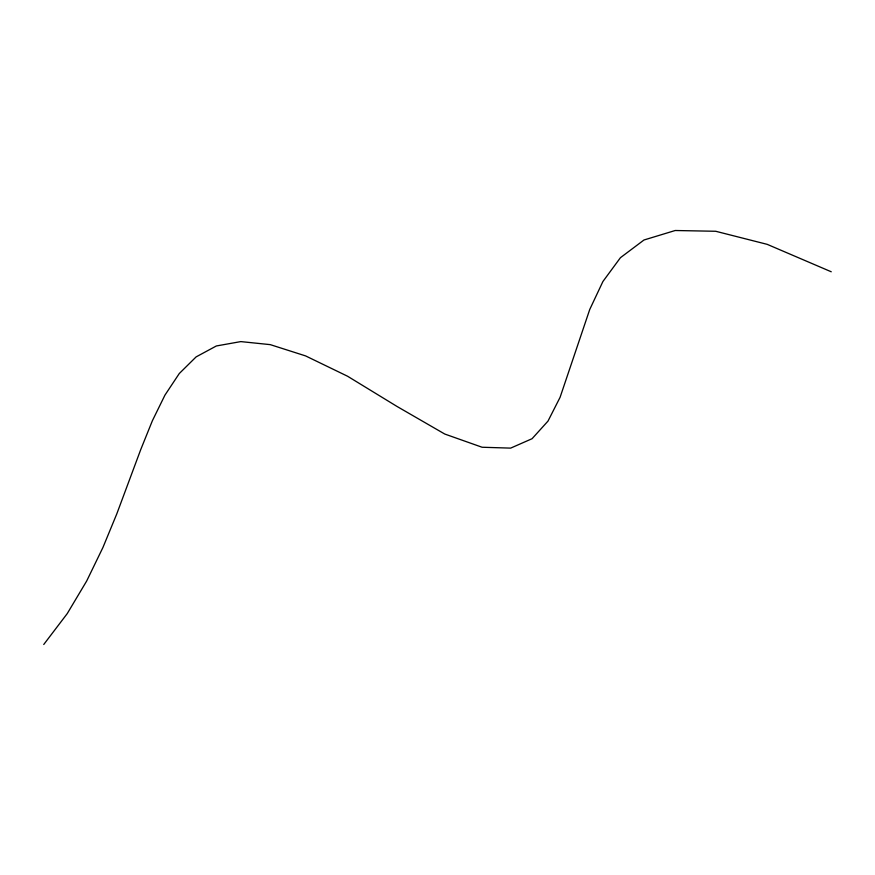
<?xml version="1.0" encoding="UTF-8"?>
<svg xmlns="http://www.w3.org/2000/svg" width="875" height="875" viewBox="0 0 875 875"><rect width="100%" height="100%" fill="white"/><g stroke="black" fill="none" stroke-linecap="round" stroke-linejoin="round"><path stroke-width="1.31" d="M43.75 644.492L67.233 613.616L86.691 580.989L102.944 547.455L116.812 513.833L140.711 449.652L152.37 420.766L164.948 395.128L179.266 373.548L196.12 356.891L216.366 345.964L240.811 341.6L270.277 344.641L305.583 355.906L347.572 376.239L397.042 406.47L444.773 434.044L482.092 447.245L510.65 448.12L532.066 438.714L548.002 421.094L560.088 397.305L589.75 309.455L602.908 281.52L620.441 257.688L643.989 239.991L675.205 230.508L715.717 231.273L767.189 244.344L831.25 271.775"/></g></svg>
